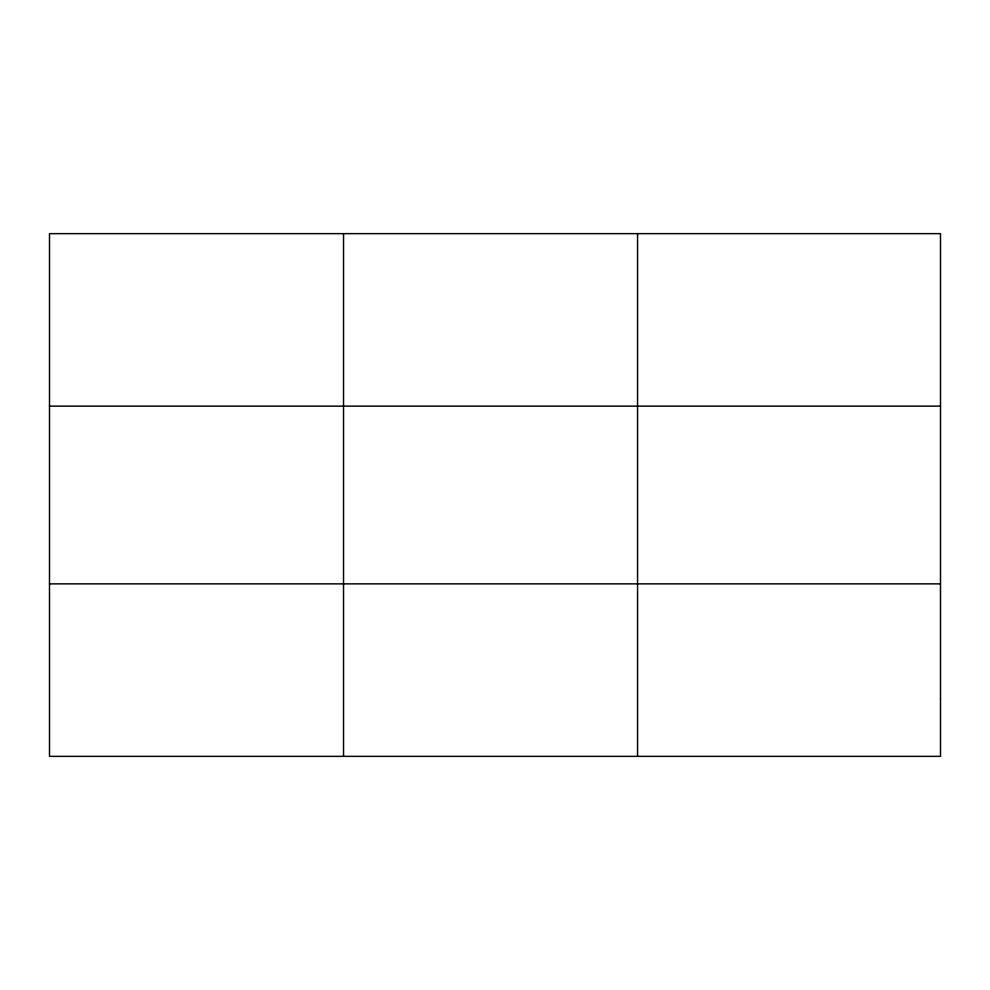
<?xml version="1.0" encoding="UTF-8"?>
<svg xmlns="http://www.w3.org/2000/svg" width="990" height="990" viewBox="0 0 990 990"><rect width="100%" height="100%" fill="white"/><g stroke="black" fill="none" stroke-linecap="round" stroke-linejoin="round"><path stroke-width="1.49" d="M343.53 233.64L343.53 756.36M637.56 233.64L637.56 756.36M49.5 406.135L940.5 406.135M49.5 583.865L940.5 583.865M940.5 698.853L940.5 756.36L49.5 756.36L49.5 233.64L940.5 233.64L940.5 698.853"/></g></svg>
